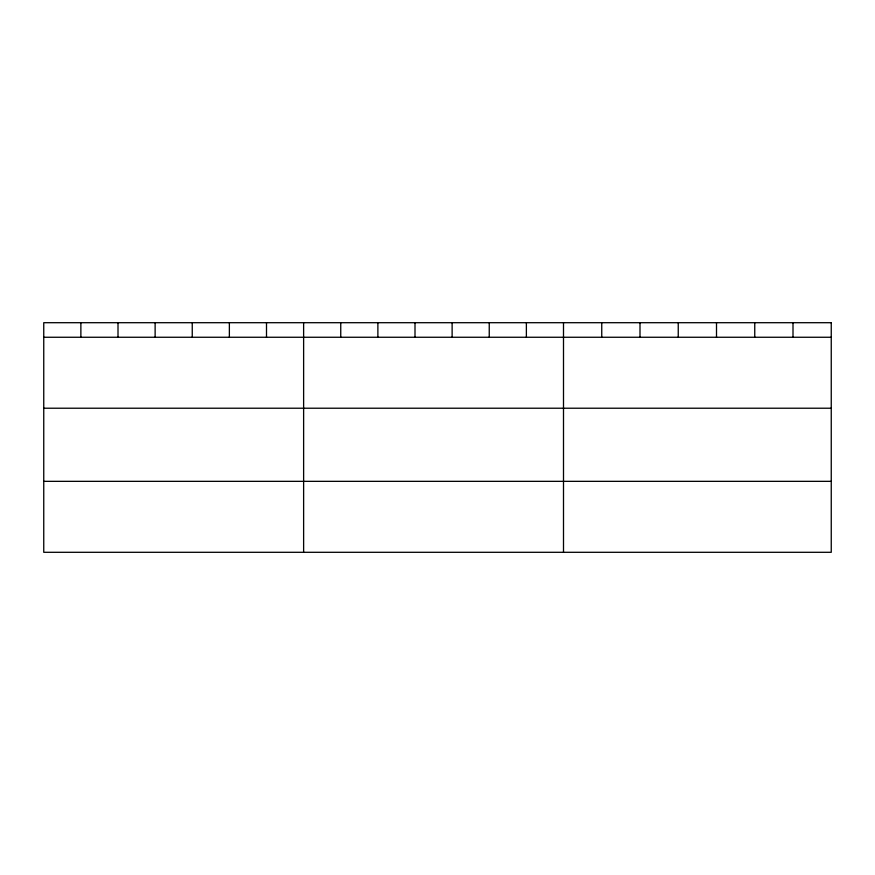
<?xml version="1.0" encoding="UTF-8"?>
<svg xmlns="http://www.w3.org/2000/svg" width="875" height="875" viewBox="0 0 875 875"><rect width="100%" height="100%" fill="white"/><g stroke="black" fill="none" stroke-linecap="round" stroke-linejoin="round"><path stroke-width="1.31" d="M43.75 337.258L831.25 337.258M43.75 408.22L831.25 408.22M43.75 481.337L831.25 481.337M793.002 322.7L793.002 337.258M754.753 322.7L754.753 337.258M716.505 322.7L716.505 337.258M678.245 322.7L678.245 337.258M639.997 322.7L639.997 337.258M601.748 322.7L601.748 337.258M563.5 322.7L563.5 552.3M526.378 322.7L526.378 337.258M489.245 322.7L489.245 337.258M452.123 322.7L452.123 337.258M415.002 322.7L415.002 337.258M377.88 322.7L377.88 337.258M340.747 322.7L340.747 337.258M303.625 322.7L303.625 552.3M266.503 322.7L266.503 337.258M229.37 322.7L229.37 337.258M192.248 322.7L192.248 337.258M155.127 322.7L155.127 337.258M118.005 322.7L118.005 337.258M80.872 322.7L80.872 337.258M831.25 322.7L43.75 322.7L43.75 552.3L831.25 552.3L831.25 322.7"/></g></svg>
